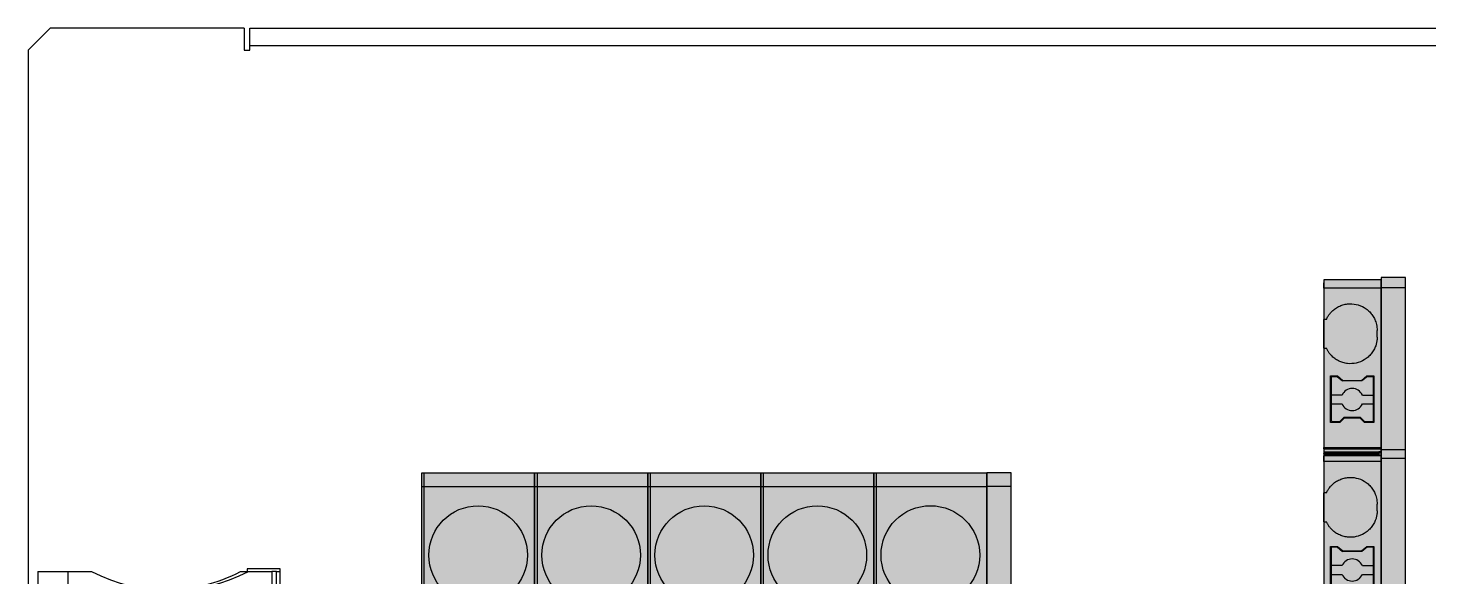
# Model space of a CAD drawing. Header units: millimetres. Extents: x -205 to 4435, y 0 to 4374.
# Drawn here: x 1445 to 1571.4, y 3727.8 to 3777.3 of the extents above; entities that cross this region are included whole.
import ezdxf

# ---------------------------------------------------------------- set-up
doc = ezdxf.new("R2010")
doc.units = ezdxf.units.MM
doc.layers.add('CP_DEVICES', color=7, linetype='Continuous')

# ---------------------------------------------------------------- blocks, each defined once
blk = doc.blocks.new('A$Ca0305565')
at = {"color": 7, "linetype": 'Continuous', "lineweight": 25}
for p, q in [((2, 148), (0, 146)), ((19.5, 148), (2, 148)), ((19.5, 148), (19.5, 146)), ((20, 146.4), (20, 148)), ((20, 148), (430, 148)), ((0, 146), (0, 2)), ((19.5, 146), (20, 146)), ((20, 146), (20, 146.4)), ((430, 146.4), (20, 146.4)), ((0.87, 99), (0.87, 84)), ((0.87, 99), (3.6, 99)), ((3.6, 84), (3.6, 99)), ((3.6, 99), (5.73, 99)), ((19.16, 99), (19.87, 99)), ((19.75, 99.25), (19.75, 99)), ((22.75, 99.25), (19.75, 99.25)), ((19.87, 99), (21.99, 99)), ((21.99, 99), (21.99, 49)), ((22.41, 99), (21.99, 99)), ((22.41, 49), (22.41, 99)), ((22.41, 99), (22.75, 99)), ((22.75, 48.75), (22.75, 99.25))]:
    blk.add_line(p, q, dxfattribs=at)
for centre, radius, start, end in [((12.8, 112.79), 15.49, 242.8446, 297.1554), ((12, 113.08), 15.8, 271.6184, 296.9703)]:
    blk.add_arc(centre, radius, start, end, dxfattribs=at)
blk = doc.blocks.new('*U392')
blk.add_blockref('A$Ca0305565', (-12, 536.23))
blk = doc.blocks.new('VPR-10-GY')
at = {"true_color": 0x82817d}
blk.add_hatch(color=8, dxfattribs=at).paths.add_polyline_path([(0, -33.85), (10.2, -33.85), (10.2, 33.85), (0, 33.85)])
at = {"true_color": 0x72706d}
blk.add_hatch(color=8, dxfattribs=at).paths.add_polyline_path([(0, 32.65), (10.2, 32.65), (10.2, 33.85), (0, 33.85)])
at = {"true_color": 0x989692}
blk.add_hatch(color=252, dxfattribs=at).paths.add_polyline_path([(0, 7.95), (10.2, 7.95), (10.2, 32.65), (0, 32.65)])
at = {"true_color": 0x706f6c}
h = blk.add_hatch(color=8, dxfattribs=at)
edge = h.paths.add_edge_path()
edge.add_arc((5.1, 26.475), 4.446, 0, 360)
at = {"true_color": 0x4f4e4b}
h = blk.add_hatch(color=251, dxfattribs=at)
edge = h.paths.add_edge_path()
edge.add_arc((5.1, 25.85256), 3.29004, 0, 360)
at = {"true_color": 0x2d2d2b}
h = blk.add_hatch(color=250, dxfattribs=at)
edge = h.paths.add_edge_path()
edge.add_arc((5.1, 25.31904), 1.86732, 0, 360)
at = {"color": 253, "true_color": 0xaaa8a3}
blk.add_line((0.25, -33.85), (0.25, 33.85), dxfattribs=at)
at = {"color": 251, "true_color": 0x5b5a57}
blk.add_line((0, 32.65), (10.2, 32.65), dxfattribs=at)
blk.add_lwpolyline([(0, -33.85), (10.2, -33.85), (10.2, 33.85), (0, 33.85)], close=True)
at = {"color": 251, "true_color": 0x535250}
blk.add_circle((5.1, 26.475), 4.446, dxfattribs=at)
blk = doc.blocks.new('VPR-10-BU')
at = {"true_color": 0x22609a}
blk.add_hatch(color=144, dxfattribs=at).paths.add_polyline_path([(0, -33.85), (10.2, -33.85), (10.2, 33.85), (0, 33.85)])
at = {"true_color": 0x1e5487}
blk.add_hatch(color=146, dxfattribs=at).paths.add_polyline_path([(0, 32.65), (10.2, 32.65), (10.2, 33.85), (0, 33.85)])
at = {"true_color": 0x2870b4}
blk.add_hatch(color=155, dxfattribs=at).paths.add_polyline_path([(0, 7.95), (10.2, 7.95), (10.2, 32.65), (0, 32.65)])
at = {"true_color": 0x1d5285}
h = blk.add_hatch(color=146, dxfattribs=at)
edge = h.paths.add_edge_path()
edge.add_arc((5.1, 26.475), 4.446, 0, 360)
at = {"true_color": 0x143a5d}
h = blk.add_hatch(color=159, dxfattribs=at)
edge = h.paths.add_edge_path()
edge.add_arc((5.1, 25.85256), 3.29004, 0, 360)
at = {"true_color": 0x0c2136}
h = blk.add_hatch(color=158, dxfattribs=at)
edge = h.paths.add_edge_path()
edge.add_arc((5.1, 25.31904), 1.86732, 0, 360)
at = {"color": 152, "true_color": 0x2c7dc9}
blk.add_line((0.25, -33.85), (0.25, 33.85), dxfattribs=at)
at = {"color": 156, "true_color": 0x18436c}
blk.add_line((0, 32.65), (10.2, 32.65), dxfattribs=at)
blk.add_lwpolyline([(0, -33.85), (10.2, -33.85), (10.2, 33.85), (0, 33.85)], close=True)
at = {"color": 159, "true_color": 0x163d63}
blk.add_circle((5.1, 26.475), 4.446, dxfattribs=at)
blk = doc.blocks.new('VPR-10-PE-YG')
at = {"true_color": 0x438b60}
blk.add_hatch(color=117, dxfattribs=at).paths.add_polyline_path([(0, -33.85), (10.2, -33.85), (10.2, 33.85), (0, 33.85)])
at = {"true_color": 0x3a7954}
blk.add_hatch(color=107, dxfattribs=at).paths.add_polyline_path([(0, 32.65), (10.2, 32.65), (10.2, 33.85), (0, 33.85)])
at = {"true_color": 0x4ea270}
blk.add_hatch(color=115, dxfattribs=at).paths.add_polyline_path([(0, 7.95), (10.2, 7.95), (10.2, 32.65), (0, 32.65)])
at = {"true_color": 0xc4c45c}
for points in [[(0, 32.14), (10.2, 31.7), (10.2, 32.14), (0, 32.59)], [(0, 30.55), (10.2, 30.56), (10.2, 30.72), (0, 30.71)], [(0, 29.4), (10.2, 28.29), (10.2, 28.47), (0, 29.58)], [(0, 27.92), (10.2, 29.07), (10.2, 29.52), (0, 28.37)], [(0, 26.4), (10.2, 25.33), (10.2, 25.82), (0, 26.88)], [(0, 24.87), (10.2, 25.41), (10.2, 25.59), (0, 25.04)], [(0, 23.87), (10.2, 24.23), (10.2, 24.6), (0, 24.24)]]:
    blk.add_hatch(color=53, dxfattribs=at).paths.add_polyline_path(points)
at = {"true_color": 0x397752}
h = blk.add_hatch(color=107, dxfattribs=at)
edge = h.paths.add_edge_path()
edge.add_arc((5.1, 26.48), 4.45, 0, 360)
at = {"true_color": 0x28543a}
h = blk.add_hatch(color=119, dxfattribs=at)
edge = h.paths.add_edge_path()
edge.add_arc((5.1, 25.85), 3.29, 0, 360)
at = {"true_color": 0x173021}
h = blk.add_hatch(color=99, dxfattribs=at)
edge = h.paths.add_edge_path()
edge.add_arc((5.1, 25.32), 1.87, 0, 360)
at = {"color": 103, "true_color": 0x57b57d}
blk.add_line((0.25, -33.85), (0.25, 33.85), dxfattribs=at)
at = {"color": 129, "true_color": 0x2e6143}
blk.add_line((0, 32.65), (10.2, 32.65), dxfattribs=at)
blk.add_lwpolyline([(0, -33.85), (10.2, -33.85), (10.2, 33.85), (0, 33.85)], close=True)
at = {"color": 119, "true_color": 0x2a593d}
blk.add_circle((5.1, 26.48), 4.45, dxfattribs=at)
blk = doc.blocks.new('D-VPR-10')
at = {"true_color": 0xaba7a1}
blk.add_hatch(color=253, dxfattribs=at).paths.add_polyline_path([(0, -33.9), (2.2, -33.9), (2.2, 33.9), (0, 33.9)])
at = {"true_color": 0xb5b1aa}
blk.add_hatch(color=253, dxfattribs=at).paths.add_polyline_path([(0, 7.96), (2.2, 7.96), (2.2, 32.7), (0, 32.7)])
at = {"color": 8, "true_color": 0x777470}
blk.add_line((0, 32.7), (2.2, 32.7), dxfattribs=at)
blk.add_lwpolyline([(0, -33.9), (2.2, -33.9), (2.2, 33.9), (0, 33.9)], close=True)
blk = doc.blocks.new('VPR-2.5-3L-GY')
at = {"true_color": 0xc7c8ca}
h = blk.add_hatch(color=9, dxfattribs=at)
h.dxf.hatch_style = 1
h.paths.add_polyline_path([(5.15, 51.29), (0, 51.29), (0, -51.29), (5.15, -51.29)])
at = {"true_color": 0xcd6928}
h = blk.add_hatch(color=32, dxfattribs=at)
h.dxf.hatch_style = 1
h.paths.add_polyline_path([(4.5, 42.63), (3.88, 42.63), (3.4, 42.23), (1.7, 42.23), (1.21, 42.63), (0.6, 42.63), (0.6, 38.43), (1.44, 38.43), (1.84, 38.83), (3.26, 38.83), (3.66, 38.43), (4.5, 38.43)])
h = blk.add_hatch(color=32, dxfattribs=at)
h.dxf.hatch_style = 1
h.paths.add_polyline_path([(4.5, 27.26), (3.88, 27.26), (3.4, 26.86), (1.7, 26.86), (1.21, 27.26), (0.6, 27.26), (0.6, 23.06), (1.44, 23.06), (1.84, 23.46), (3.26, 23.46), (3.66, 23.06), (4.5, 23.06)])
at = {"color": 7, "linetype": 'Continuous', "lineweight": 25}
for p, q in [((5.15, 51.29), (0, 51.29)), ((0, 51.23), (0, 51.13)), ((5.15, 51.13), (5.15, 51.23)), ((5.15, 50.53), (0, 50.53)), ((0, 50.53), (0, 47.73)), ((5.15, 50.53), (5.15, 36.18)), ((0.22, 47.73), (0, 47.73)), ((0, 45.13), (0, 47.73)), ((4.8, 46.13), (4.8, 46.73)), ((0, 45.13), (0.22, 45.13)), ((0, 45.13), (0, 36.18)), ((0.68, 40.9), (0.68, 42.58)), ((0.68, 42.58), (1.18, 42.58)), ((1.18, 42.58), (1.68, 42.18)), ((3.43, 42.18), (1.68, 42.18)), ((3.93, 42.58), (3.43, 42.18)), ((3.93, 42.58), (4.43, 42.58)), ((4.43, 42.58), (4.43, 40.9)), ((1.64, 40.9), (0.68, 40.9)), ((0.68, 40.1), (0.68, 40.9)), ((3.47, 40.9), (4.43, 40.9)), ((4.43, 40.9), (4.43, 40.1)), ((0.68, 38.58), (0.68, 40.1)), ((0.68, 40.1), (1.64, 40.1)), ((3.47, 40.1), (4.43, 40.1)), ((4.43, 40.1), (4.43, 38.48)), ((1.36, 38.48), (0.78, 38.48)), ((1.8, 38.88), (1.43, 38.51)), ((3.3, 38.88), (1.8, 38.88)), ((3.7, 38.48), (3.3, 38.88)), ((4.43, 38.48), (3.7, 38.48)), ((0, 36.18), (5.15, 36.18)), ((0, 36.06), (5.15, 36.06)), ((0, 36.06), (0, 35.8)), ((0, 35.8), (4.95, 35.79)), ((0, 35.66), (4.95, 35.66)), ((0, 35.66), (0, 35.65)), ((0, 35.65), (4.95, 35.65)), ((4.95, 35.56), (0, 35.56)), ((5.15, 35.46), (0, 35.46)), ((5.15, 35.42), (0, 35.42)), ((5.15, 35.79), (4.95, 35.79)), ((5.15, 35.69), (4.95, 35.69)), ((4.95, 35.69), (4.95, 35.46)), ((5.15, 35.86), (5.15, 36.06)), ((5.15, 35.86), (5.15, 35.79)), ((5.15, 35.79), (5.15, 35.69)), ((5.15, 35.69), (5.15, 35.52)), ((5.15, 34.92), (0, 34.92)), ((0, 34.92), (0, 32.08)), ((5.15, 34.92), (5.15, 21.48)), ((0.22, 32.08), (0, 32.08)), ((0, 29.48), (0, 32.08)), ((4.8, 30.48), (4.8, 31.08)), ((0, 29.48), (0.22, 29.48)), ((0, 29.48), (0, 21.48)), ((0.68, 25.53), (0.68, 27.21)), ((0.68, 27.21), (1.18, 27.21)), ((1.18, 27.21), (1.68, 26.81)), ((3.43, 26.81), (1.68, 26.81)), ((3.93, 27.21), (3.43, 26.81)), ((3.93, 27.21), (4.43, 27.21)), ((4.43, 27.21), (4.43, 25.53)), ((1.64, 25.53), (0.68, 25.53)), ((0.68, 24.73), (0.68, 25.53)), ((3.47, 25.53), (4.43, 25.53)), ((4.43, 25.53), (4.43, 24.73)), ((0.68, 23.21), (0.68, 24.73)), ((0.68, 24.73), (1.64, 24.73)), ((3.47, 24.73), (4.43, 24.73)), ((4.43, 24.73), (4.43, 23.11))]:
    blk.add_line(p, q, dxfattribs=at)
blk.add_lwpolyline([(5.15, -51.29), (5.15, 51.29), (0, 51.29), (0, -51.29), (5.15, -51.29)])
for points in [[(0.6, 38.43), (0.6, 42.63), (1.21, 42.63), (1.7, 42.23), (3.4, 42.23), (3.88, 42.63), (4.5, 42.63), (4.5, 38.43), (3.66, 38.43), (3.26, 38.83), (1.84, 38.83), (1.44, 38.43)], [(0.6, 23.06), (0.6, 27.26), (1.21, 27.26), (1.7, 26.86), (3.4, 26.86), (3.88, 27.26), (4.5, 27.26), (4.5, 23.06), (3.66, 23.06), (3.26, 23.46), (1.84, 23.46), (1.44, 23.06)]]:
    blk.add_lwpolyline(points, close=True, dxfattribs=at)
for centre, radius, start, end in [((2.55, 40.5), 1, 23.5782, 156.4218), ((2.55, 40.5), 1, 203.5782, 336.4218), ((0.78, 38.58), 0.1, 180, 270), ((1.36, 38.58), 0.1, 270, 315), ((2.55, 25.13), 1, 23.5782, 156.4218), ((2.55, 25.13), 1, 203.5782, 336.4218)]:
    blk.add_arc(centre, radius, start, end, dxfattribs=at)
for points, knots in [([(0, 50.53), (0, 50.55), (0, 50.6), (0, 50.66), (0, 50.73), (0, 50.81), (0, 50.89), (0, 50.95), (0, 51), (0, 51.03), (0, 51.03), (0, 51.03)], [0, 0, 0, 0, 0.079597, 0.159223, 0.240129, 0.368602, 0.500069, 0.628543, 0.760011, 0.879282, 1, 1, 1, 1]), ([(5.15, 50.53), (5.15, 50.66), (5.15, 50.79), (5.15, 50.98), (5.15, 51.03), (5.15, 51.03)], [0, 0, 0, 0, 0.5, 0.5, 1, 1, 1, 1]), ([(0.22, 47.73), (0.24, 47.78), (0.29, 47.88), (0.37, 48.01), (0.45, 48.14), (0.55, 48.27), (0.71, 48.45), (0.96, 48.67), (1.32, 48.89), (1.71, 49.05), (2.25, 49.15), (2.92, 49.12), (3.55, 48.87), (3.99, 48.55), (4.28, 48.25), (4.51, 47.9), (4.66, 47.56), (4.75, 47.26), (4.79, 47), (4.8, 46.82), (4.8, 46.73)], [0, 0, 0, 0, 0.024394, 0.048636, 0.072831, 0.097085, 0.121504, 0.185849, 0.250275, 0.31462, 0.379045, 0.500019, 0.620993, 0.685337, 0.749763, 0.814108, 0.878533, 0.919087, 0.959411, 1, 1, 1, 1]), ([(4.8, 46.13), (4.8, 46.08), (4.8, 45.98), (4.78, 45.82), (4.76, 45.66), (4.72, 45.51), (4.65, 45.27), (4.51, 44.97), (4.28, 44.62), (3.99, 44.32), (3.55, 44), (2.92, 43.75), (2.25, 43.71), (1.71, 43.82), (1.32, 43.98), (0.96, 44.19), (0.69, 44.44), (0.48, 44.68), (0.34, 44.9), (0.26, 45.05), (0.22, 45.13)], [0, 0, 0, 0, 0.024394, 0.048636, 0.072831, 0.097085, 0.121504, 0.185849, 0.250275, 0.31462, 0.379045, 0.500019, 0.620993, 0.685337, 0.749763, 0.814108, 0.878533, 0.919087, 0.959411, 1, 1, 1, 1]), ([(0, 36.06), (0, 36.08), (0, 36.1), (0, 36.13), (0, 36.16), (0, 36.18), (0, 36.18), (0, 36.18)], [0, 0, 0, 0, 0.1671802, 0.3318902, 0.5004135, 0.7494531, 1, 1, 1, 1]), ([(0, 35.8), (0, 35.77), (0, 35.73), (0, 35.68), (0, 35.66), (0, 35.66)], [0, 0, 0, 0, 0.5, 0.5, 1, 1, 1, 1]), ([(0, 35.62), (0, 35.63), (0, 35.64), (0, 35.65), (0, 35.65)], [0, 0, 0, 0, 0.497129, 1, 1, 1, 1]), ([(0, 34.92), (0, 34.94), (0, 34.98), (0, 35.03), (0, 35.1), (0, 35.18), (0, 35.25), (0, 35.32), (0, 35.37), (0, 35.4), (0, 35.41), (0, 35.42)], [0, 0, 0, 0, 0.0800126, 0.1601253, 0.2414441, 0.3692652, 0.5000614, 0.6278835, 0.7586808, 0.8786191, 1, 1, 1, 1]), ([(5.15, 34.92), (5.15, 35.04), (5.15, 35.16), (5.15, 35.34), (5.15, 35.4), (5.15, 35.42)], [0, 0, 0, 0, 0.5, 0.5, 1, 1, 1, 1]), ([(0.22, 32.08), (0.24, 32.13), (0.29, 32.23), (0.37, 32.36), (0.45, 32.49), (0.55, 32.62), (0.71, 32.8), (0.96, 33.02), (1.32, 33.24), (1.71, 33.4), (2.25, 33.5), (2.92, 33.47), (3.55, 33.22), (3.99, 32.9), (4.28, 32.6), (4.51, 32.25), (4.66, 31.91), (4.75, 31.61), (4.79, 31.35), (4.8, 31.17), (4.8, 31.08)], [0, 0, 0, 0, 0.024394, 0.048636, 0.072831, 0.097085, 0.121504, 0.185849, 0.250275, 0.31462, 0.379045, 0.500019, 0.620993, 0.685337, 0.749763, 0.814108, 0.878533, 0.919087, 0.959411, 1, 1, 1, 1]), ([(4.8, 30.48), (4.8, 30.43), (4.8, 30.33), (4.78, 30.17), (4.76, 30.01), (4.72, 29.86), (4.65, 29.62), (4.51, 29.32), (4.28, 28.97), (3.99, 28.67), (3.55, 28.35), (2.92, 28.1), (2.25, 28.06), (1.71, 28.17), (1.32, 28.33), (0.96, 28.54), (0.69, 28.79), (0.48, 29.03), (0.34, 29.25), (0.26, 29.4), (0.22, 29.48)], [0, 0, 0, 0, 0.0243942, 0.0486358, 0.0728305, 0.0970848, 0.1215043, 0.1858492, 0.2502747, 0.3146196, 0.3790451, 0.5000188, 0.6209926, 0.6853375, 0.749763, 0.8141079, 0.8785334, 0.9190869, 0.9594114, 1, 1, 1, 1])]:
    blk.add_open_spline(points, degree=3, knots=knots, dxfattribs=at)
for points in [[(4.95, 35.79), (4.95, 35.76), (4.95, 35.72), (4.95, 35.69)], [(5.15, 36.06), (5.15, 36.13), (5.15, 36.18), (5.15, 36.18)]]:
    blk.add_open_spline(points, degree=3, dxfattribs=at)
blk = doc.blocks.new('D-VPR-2.5-3L')
at = {"true_color": 0xaba7a1}
blk.add_hatch(color=253, dxfattribs=at).paths.add_polyline_path([(0, -51.5), (2.2, -51.5), (2.2, 51.5), (0, 51.5)])
at = {"true_color": 0xb5b1aa}
for points in [[(0, 36), (2.2, 36), (2.2, 50.6), (0, 50.6)], [(0, 21.3), (2.2, 21.3), (2.2, 35.2), (0, 35.2)]]:
    blk.add_hatch(color=253, dxfattribs=at).paths.add_polyline_path(points)
at = {"color": 8, "true_color": 0x777470}
for p, q in [((0, 50.6), (2.2, 50.6)), ((0, 36), (2.2, 36)), ((0, 35.2), (2.2, 35.2))]:
    blk.add_line(p, q, dxfattribs=at)
blk.add_lwpolyline([(0, -51.5), (2.2, -51.5), (2.2, 51.5), (0, 51.5)], close=True)

msp = doc.modelspace()

# ---------------------------------------------------------------- block references
msp.add_blockref('*U392', (1457.04, 3093.02))
at = {"layer": 'CP_DEVICES'}
for name, p in [('D-VPR-2.5-3L', (1567.08, 3703.26)), ('VPR-2.5-3L-GY', (1561.93, 3703.26)), ('VPR-10-GY', (1480.53, 3703.26)), ('VPR-10-GY', (1490.73, 3703.26)), ('VPR-10-GY', (1500.93, 3703.26)), ('VPR-10-BU', (1511.13, 3703.26)), ('VPR-10-PE-YG', (1521.33, 3703.26)), ('D-VPR-10', (1531.53, 3703.26))]:
    msp.add_blockref(name, p, dxfattribs=at)

doc.saveas('drawing.dxf')
